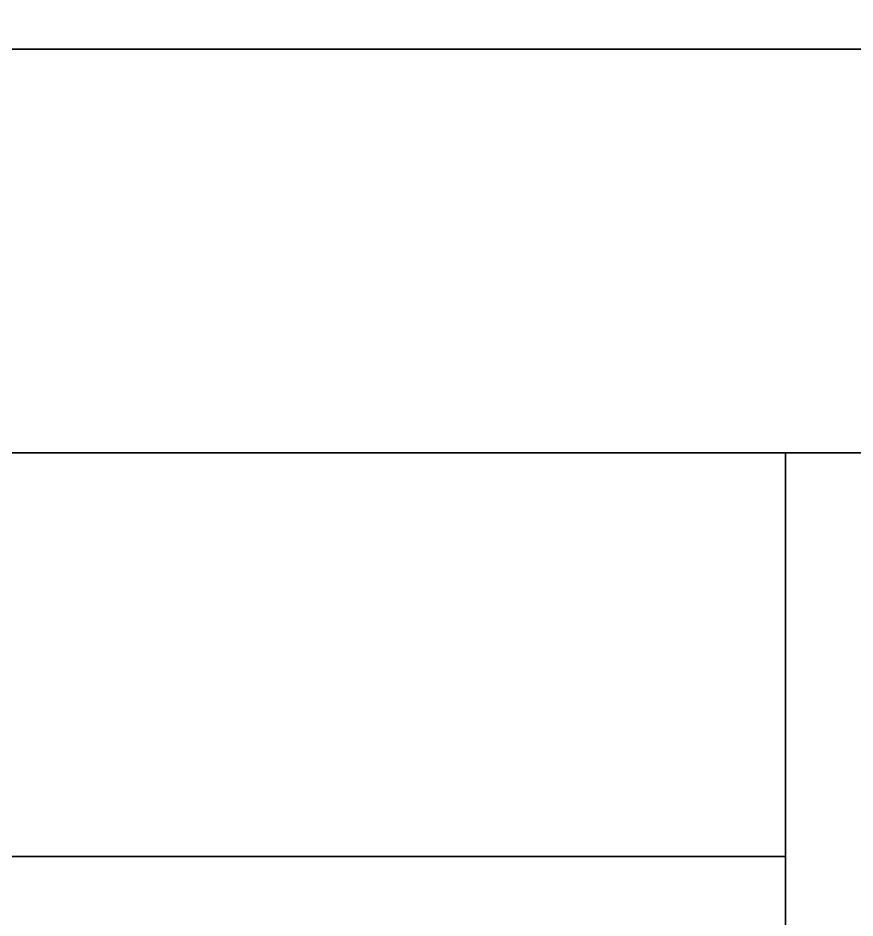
# Model space of a CAD drawing. Extents: x 0 to 5234, y -4951 to 0.
# Drawn here: x 4977.77 to 5015.1, y -2031.25 to -1991.11 of the extents above; entities that cross this region are included whole.
import ezdxf

# ---------------------------------------------------------------- set-up
doc = ezdxf.new("R2010")
doc.units = 0
for name, color, linetype in [('LAYER0', 7, 'CONTINUOUS'), ('LAYER119', 7, 'CONTINUOUS'), ('LAYER120', 7, 'CONTINUOUS'), ('LAYER126', 7, 'CONTINUOUS'), ('LAYER130', 7, 'CONTINUOUS'), ('LAYER141', 7, 'CONTINUOUS'), ('LAYER216', 7, 'CONTINUOUS'), ('LAYER218', 7, 'CONTINUOUS')]:
    doc.layers.add(name, color=color, linetype=linetype)

msp = doc.modelspace()

# ---------------------------------------------------------------- linework, layer by layer
at = {"layer": 'LAYER0', "invisible_edges": 1}
for points in [[(5234, 0), (0, -4951), (0, 0), (5234, 0)], [(5234, -4951, 5), (0, 0, 5), (0, -4951, 5), (5234, -4951, 5)], [(0, 0, 5), (5234, -4951, 5), (5234, 0, 5), (0, 0, 5)], [(0, -4951), (5234, 0), (5234, -4951), (0, -4951)]]:
    msp.add_3dface(points, dxfattribs=at)
at = {"layer": 'LAYER119', "invisible_edges": 1}
for points in [[(5039.4, -2010.5, 1939), (4544, -2909.83, 1939), (5039.4, -2909.83, 1939), (5039.4, -2010.5, 1939)], [(4544, -2909.83, 1939), (5039.4, -2010.5, 1939), (4544, -2010.5, 1939), (4544, -2909.83, 1939)], [(5039.4, -2010.5, 1939), (4544, -2010.5, 1921), (4544, -2010.5, 1939), (5039.4, -2010.5, 1939)], [(4544, -2010.5, 1921), (5039.4, -2010.5, 1939), (5039.4, -2010.5, 1921), (4544, -2010.5, 1921)], [(4544, -2010.5, 1921), (5039.4, -2909.83, 1921), (4544, -2909.83, 1921), (4544, -2010.5, 1921)], [(5039.4, -2909.83, 1921), (4544, -2010.5, 1921), (5039.4, -2010.5, 1921), (5039.4, -2909.83, 1921)]]:
    msp.add_3dface(points, dxfattribs=at)
at = {"layer": 'LAYER120', "invisible_edges": 1}
for points in [[(5039.4, -2010.5, 871), (4544, -2909.83, 871), (5039.4, -2909.83, 871), (5039.4, -2010.5, 871)], [(4544, -2909.83, 871), (5039.4, -2010.5, 871), (4544, -2010.5, 871), (4544, -2909.83, 871)], [(5039.4, -2010.5, 871), (4544, -2010.5, 853), (4544, -2010.5, 871), (5039.4, -2010.5, 871)], [(4544, -2010.5, 853), (5039.4, -2010.5, 871), (5039.4, -2010.5, 853), (4544, -2010.5, 853)], [(4544, -2010.5, 853), (5039.4, -2909.83, 853), (4544, -2909.83, 853), (4544, -2010.5, 853)], [(5039.4, -2909.83, 853), (4544, -2010.5, 853), (5039.4, -2010.5, 853), (5039.4, -2909.83, 853)]]:
    msp.add_3dface(points, dxfattribs=at)
at = {"layer": 'LAYER126', "invisible_edges": 1}
for points in [[(5064, -1992.5, 5), (4484, -2010.5, 5), (4484, -1992.5, 5), (5064, -1992.5, 5)], [(4484, -2010.5, 5), (5064, -1992.5, 5), (5064, -2010.5, 5), (4484, -2010.5, 5)], [(5064, -2010.5, 2355), (4484, -1992.5, 2355), (4484, -2010.5, 2355), (5064, -2010.5, 2355)], [(4484, -1992.5, 2355), (5064, -2010.5, 2355), (5064, -1992.5, 2355), (4484, -1992.5, 2355)], [(4484, -1992.5, 2355), (5064, -1992.5, 5), (4484, -1992.5, 5), (4484, -1992.5, 2355)], [(5064, -1992.5, 5), (4484, -1992.5, 2355), (5064, -1992.5, 2355), (5064, -1992.5, 5)], [(5064, -2010.5, 2355), (4484, -2010.5, 5), (5064, -2010.5, 5), (5064, -2010.5, 2355)], [(4484, -2010.5, 5), (5064, -2010.5, 2355), (4484, -2010.5, 2355), (4484, -2010.5, 5)]]:
    msp.add_3dface(points, dxfattribs=at)
at = {"layer": 'LAYER130', "invisible_edges": 1}
for points in [[(5064, -2909.83, 85), (4484, -2010.5, 85), (5064, -2010.5, 85), (5064, -2909.83, 85)], [(4484, -2010.5, 85), (5064, -2909.83, 85), (4484, -2909.83, 85), (4484, -2010.5, 85)], [(5064, -2010.5, 103), (4484, -2010.5, 85), (4484, -2010.5, 103), (5064, -2010.5, 103)], [(4484, -2010.5, 85), (5064, -2010.5, 103), (5064, -2010.5, 85), (4484, -2010.5, 85)], [(4484, -2909.83, 103), (5064, -2010.5, 103), (4484, -2010.5, 103), (4484, -2909.83, 103)], [(5064, -2010.5, 103), (4484, -2909.83, 103), (5064, -2909.83, 103), (5064, -2010.5, 103)]]:
    msp.add_3dface(points, dxfattribs=at)
at = {"layer": 'LAYER141', "invisible_edges": 1}
for points in [[(5064, -2010.5, 2354), (4484, -2909.83, 2354), (5064, -2909.83, 2354), (5064, -2010.5, 2354)], [(4484, -2909.83, 2354), (5064, -2010.5, 2354), (4484, -2010.5, 2354), (4484, -2909.83, 2354)], [(5064, -2010.5, 2354), (4484, -2010.5, 2336), (4484, -2010.5, 2354), (5064, -2010.5, 2354)], [(4484, -2010.5, 2336), (5064, -2010.5, 2354), (5064, -2010.5, 2336), (4484, -2010.5, 2336)], [(4484, -2010.5, 2336), (5064, -2909.83, 2336), (4484, -2909.83, 2336), (4484, -2010.5, 2336)], [(5064, -2909.83, 2336), (4484, -2010.5, 2336), (5064, -2010.5, 2336), (5064, -2909.83, 2336)]]:
    msp.add_3dface(points, dxfattribs=at)
at = {"layer": 'LAYER216', "invisible_edges": 1}
for points in [[(5012, -2028.5, 103), (4562, -2028.5, 853), (5012, -2028.5, 853), (5012, -2028.5, 103)], [(4562, -2028.5, 853), (5012, -2028.5, 103), (4562, -2028.5, 103), (4562, -2028.5, 853)], [(5012, -2046.5, 853), (4562, -2028.5, 853), (4562, -2046.5, 853), (5012, -2046.5, 853)], [(4562, -2028.5, 853), (5012, -2046.5, 853), (5012, -2028.5, 853), (4562, -2028.5, 853)], [(5012, -2028.5, 103), (4562, -2046.5, 103), (4562, -2028.5, 103), (5012, -2028.5, 103)], [(4562, -2046.5, 103), (5012, -2028.5, 103), (5012, -2046.5, 103), (4562, -2046.5, 103)], [(5012, -2046.5, 853), (5012, -2028.5, 103), (5012, -2028.5, 853), (5012, -2046.5, 853)], [(5012, -2028.5, 103), (5012, -2046.5, 853), (5012, -2046.5, 103), (5012, -2028.5, 103)]]:
    msp.add_3dface(points, dxfattribs=at)
at = {"layer": 'LAYER218', "invisible_edges": 1}
for points in [[(5012, -2010.5, 103), (4932, -2010.5, 853), (5012, -2010.5, 853), (5012, -2010.5, 103)], [(4932, -2010.5, 853), (5012, -2010.5, 103), (4932, -2010.5, 103), (4932, -2010.5, 853)], [(5012, -2028.5, 853), (4932, -2010.5, 853), (4932, -2028.5, 853), (5012, -2028.5, 853)], [(4932, -2010.5, 853), (5012, -2028.5, 853), (5012, -2010.5, 853), (4932, -2010.5, 853)], [(5012, -2010.5, 103), (4932, -2028.5, 103), (4932, -2010.5, 103), (5012, -2010.5, 103)], [(4932, -2028.5, 103), (5012, -2010.5, 103), (5012, -2028.5, 103), (4932, -2028.5, 103)], [(5012, -2028.5, 853), (5012, -2010.5, 103), (5012, -2010.5, 853), (5012, -2028.5, 853)], [(5012, -2010.5, 103), (5012, -2028.5, 853), (5012, -2028.5, 103), (5012, -2010.5, 103)], [(4932, -2028.5, 103), (5012, -2028.5, 853), (4932, -2028.5, 853), (4932, -2028.5, 103)], [(5012, -2028.5, 853), (4932, -2028.5, 103), (5012, -2028.5, 103), (5012, -2028.5, 853)]]:
    msp.add_3dface(points, dxfattribs=at)

doc.saveas('drawing.dxf')
